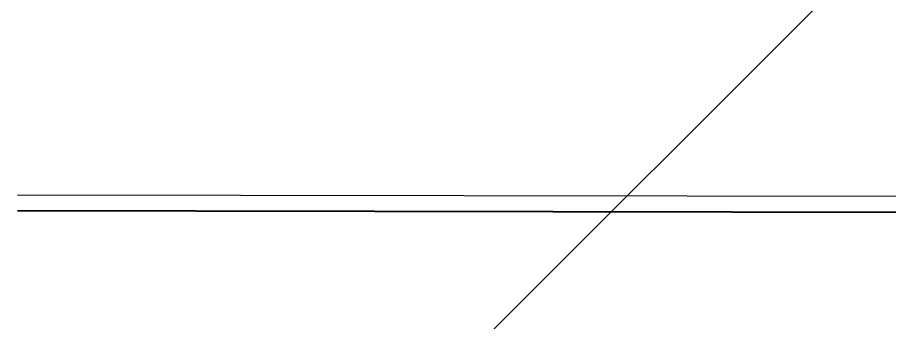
# Model space of a CAD drawing. Header units: metres. Extents: x -354 to -91, y 3 to 562.
# Drawn here: x -275.825 to -275.013, y 509.246 to 509.53 of the extents above; entities that cross this region are included whole.
import ezdxf

# ---------------------------------------------------------------- set-up
doc = ezdxf.new("R2010")
doc.units = ezdxf.units.M
doc.layers.add('A-DETL-GENF', color=7, linetype='Continuous', lineweight=9)
doc.layers.add('A-GENM', color=7, linetype='Continuous', lineweight=25)

# ---------------------------------------------------------------- blocks, each defined once
blk = doc.blocks.new('T2DPAA-T2D-C3S-RW-M2D-100010_dwg-40802999-DRG-2873034 - CONSTRUCTION SEQUENCE STAGE A8')
at = {"color": 254, "lineweight": 25, "true_color": 0xdedede}
blk.add_line((13.74961, -591.60314), (13.25782, -589.73932), dxfattribs=at)
blk = doc.blocks.new('T2DPAA-T2D-PWC-RW-M2D-100010_RoadDesign_rvt-1-DRG-2873034 - CONSTRUCTION SEQUENCE STAGE A8')
at = {"color": 254, "lineweight": 25, "true_color": 0xd0d0d0, "rotation": 75.11694444444437}
blk.add_blockref('T2DPAA-T2D-C3S-RW-M2D-100010_dwg-40802999-DRG-2873034 - CONSTRUCTION SEQUENCE STAGE A8', (-1722.33704, 648.01046), dxfattribs=at)
blk = doc.blocks.new('StitchPour_RS39B_01 - StitchPour_RS39B_01-60507265-DRG-2873034 - CONSTRUCTION SEQUENCE STAGE A8')
at = {"layer": 'A-GENM', "color": 253, "true_color": 0xa3a3a3}
blk.add_open_spline([(97.81425, 38.74424), (97.75042, 38.98616), (97.54649, 39.75903), (97.32554, 40.59639), (97.16843, 41.19183), (97.15141, 41.25633)], degree=3, knots=[-0.7879699, -0.7879699, -0.7879699, -0.7879699, -0.75, -0.6666667, -0.6565437, -0.6565437, -0.6565437, -0.6565437], dxfattribs=at)
for points in [[(97.20246, 41.06284), (97.18544, 41.12733), (97.16843, 41.19183), (97.15141, 41.25633)], [(97.62275, 39.47), (97.48265, 40.00095), (97.34256, 40.53189), (97.20246, 41.06284)]]:
    blk.add_open_spline(points, degree=3, dxfattribs=at)
blk = doc.blocks.new('Barrier-Precast-MPB-03-B - Typical-68653622-DRG-2873034 - CONSTRUCTION SEQUENCE STAGE A8')
at = {"layer": 'A-GENM', "color": 253, "true_color": 0xa3a3a3}
for p, q in [((0.00078, 0.9863), (0.00284, 3.57819)), ((-0.01422, 0.98628), (-0.01269, 2.91392)), ((0.00078, 0.9863), (0.00231, 2.91391))]:
    blk.add_line(p, q, dxfattribs=at)
blk = doc.blocks.new('T2DPAA-T2D-C3S-RS-M3D-100334_rvt-1-DRG-2873034 - CONSTRUCTION SEQUENCE STAGE A8')
at = {"layer": 'A-GENM', "color": 253, "lineweight": 25, "true_color": 0xa3a3a3}
for name, p, rotation in [('StitchPour_RS39B_01 - StitchPour_RS39B_01-60507265-DRG-2873034 - CONSTRUCTION SEQUENCE STAGE A8', (-1134.0578, 404.8616), 75.11694444444437), ('Barrier-Precast-MPB-03-B - Typical-68653622-DRG-2873034 - CONSTRUCTION SEQUENCE STAGE A8', (-1149.96331, 509.35209), 269.9436450229796)]:
    blk.add_blockref(name, p, dxfattribs=dict(at, rotation=rotation))

msp = doc.modelspace()

# ---------------------------------------------------------------- hatches: boundary and pattern name
at = {"layer": 'A-DETL-GENF'}
h = msp.add_hatch(dxfattribs=at)
h.set_pattern_fill('FP_5', color=256, style=0, pattern_type=2)
h.set_pattern_definition([(45, (-500.2926, -694.024), (-0.42426407, 0.42426407), [])])
h.paths.add_polyline_path([(-272.1379, 504.63178), (-272.13788, 504.63178), (-272.12944, 509.38177), (-269.01623, 509.37624), (-269.0148, 509.6107), (-269.00758, 509.61069), (-269.00572, 509.37622), (-268.73368, 509.37573), (-268.64153, 509.90465), (-268.64134, 509.90576), (-266.763, 520.68695), (-275.82462, 520.68695), (-275.82462, 504.63833), (-272.16543, 504.63183)])
h.paths.add_polyline_path([(-273.88277, 509.08985), (-273.88278, 509.08985), (-273.88278, 509.09314)])
h.paths.add_polyline_path([(-274.27368, 509.63066), (-274.27368, 509.63067), (-274.26757, 509.63067)])
h.paths.add_polyline_path([(-271.00494, 509.70557), (-271.00294, 509.70584), (-271.00293, 509.70584)])
h.paths.add_polyline_path([(-273.39919, 509.70804), (-273.39919, 509.70805), (-273.36513, 509.70804)])
h.paths.add_polyline_path([(-269.66251, 509.72493), (-269.66251, 509.72494), (-269.6571, 509.72493)])
h.paths.add_polyline_path([(-270.31511, 509.72591), (-270.31511, 509.72591), (-270.31229, 509.72591)])
h.paths.add_polyline_path([(-268.64153, 509.90465), (-268.64145, 509.9051), (-268.64607, 509.90511)])

# ---------------------------------------------------------------- block references
at = {"lineweight": 5}
for name in ['T2DPAA-T2D-C3S-RS-M3D-100334_rvt-1-DRG-2873034 - CONSTRUCTION SEQUENCE STAGE A8', 'T2DPAA-T2D-PWC-RW-M2D-100010_RoadDesign_rvt-1-DRG-2873034 - CONSTRUCTION SEQUENCE STAGE A8']:
    msp.add_blockref(name, (873.15239, 0), dxfattribs=at)

doc.saveas('drawing.dxf')
